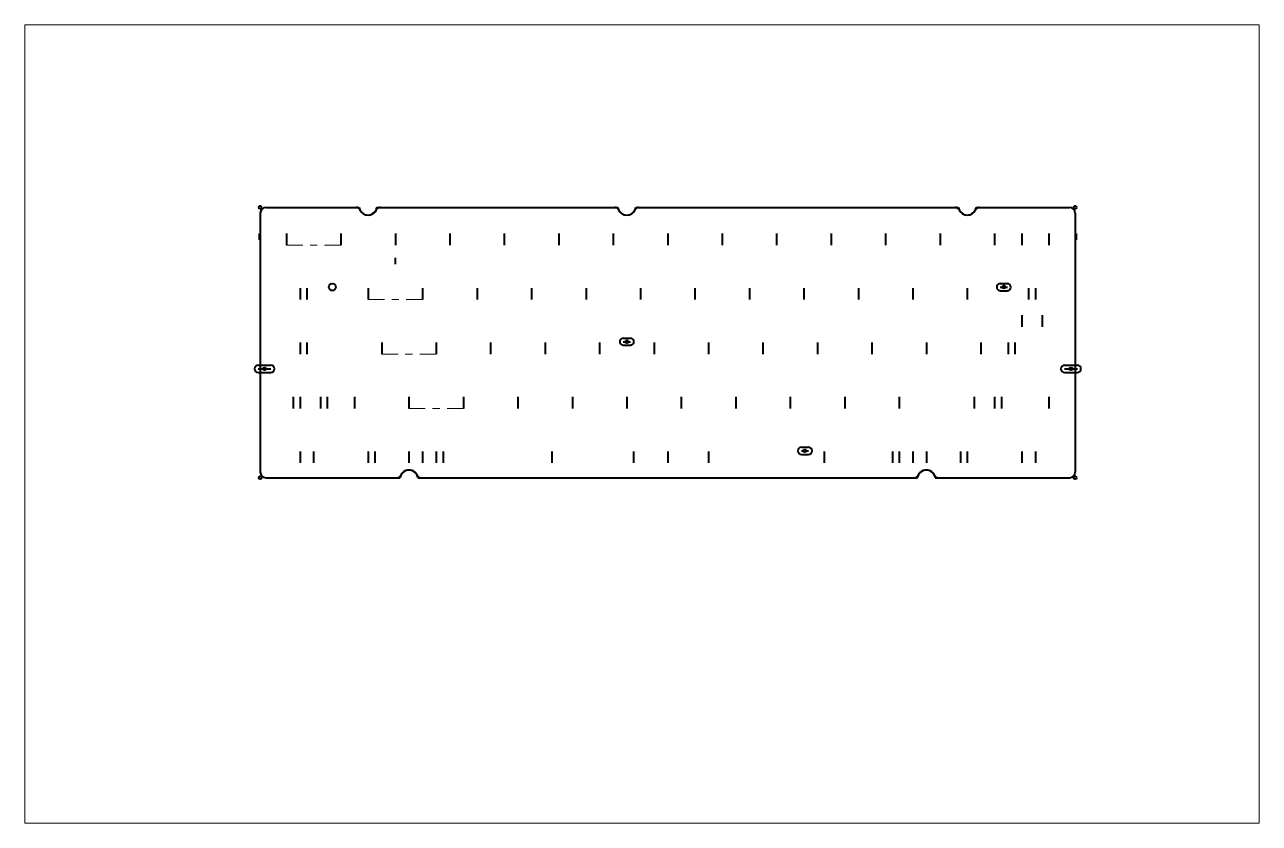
# Paper-space layout 'Sheet1' of a CAD drawing. Header units: inches. Extents: x 0 to 17, y 0 to 11.
# The model-space entities are those that its viewports show. They can reach past a viewport. Long polylines and large blocks are cut down to what shows.
import ezdxf

# ---------------------------------------------------------------- set-up
doc = ezdxf.new("R2010")
doc.units = ezdxf.units.IN
doc.header["$LTSCALE"] = 0.5
doc.header["$MEASUREMENT"] = 0
doc.linetypes.add('CENTER', pattern=[0.72, 0.45, -0.09, 0.09, -0.09])
for name, color, linetype, lineweight in [('ModelSketch_Construction', 7, 'CENTER', 13), ('ModelSketch_Point', 7, 'Continuous', 40), ('ModelSketch_Visible', 7, 'Continuous', 40), ('Visible', 7, 'Continuous', 40)]:
    doc.layers.add(name, color=color, linetype=linetype, lineweight=lineweight)

msp = doc.modelspace()

# ---------------------------------------------------------------- linework, layer by layer
at = {"layer": 'ModelSketch_Construction'}
for p, q in [((6.198, 7.964), (6.948, 7.964)), ((7.323, 7.214), (8.073, 7.214)), ((7.51, 6.464), (8.26, 6.464)), ((7.885, 5.714), (8.635, 5.714))]:
    msp.add_line(p, q, dxfattribs=at)
at = {"layer": 'ModelSketch_Point'}
for centre in [(5.838, 8.484), (17.058, 8.484), (16.076, 7.386), (10.885, 6.634), (5.895, 6.26), (17.001, 6.26), (13.338, 5.13), (5.838, 4.76), (17.058, 4.76)]:
    msp.add_circle(centre, 0.0197, dxfattribs=at)
at = {"layer": 'ModelSketch_Visible'}
for p, q in [((5.838, 8.405), (5.838, 4.838)), ((5.917, 8.484), (7.2, 8.484)), ((7.446, 8.484), (10.763, 8.484)), ((11.008, 8.484), (15.45, 8.484)), ((15.696, 8.484), (16.98, 8.484)), ((17.058, 8.405), (17.058, 4.838)), ((5.823, 8.122), (5.823, 8.035)), ((6.198, 8.122), (6.198, 7.964)), ((6.948, 8.122), (6.948, 7.964)), ((7.698, 8.122), (7.698, 7.964)), ((8.448, 8.122), (8.448, 7.964)), ((9.198, 8.122), (9.198, 7.964)), ((9.948, 8.122), (9.948, 7.964)), ((10.698, 8.122), (10.698, 7.964)), ((11.448, 8.122), (11.448, 7.964)), ((12.198, 8.122), (12.198, 7.964)), ((12.948, 8.122), (12.948, 7.964)), ((13.698, 8.122), (13.698, 7.964)), ((14.448, 8.122), (14.448, 7.964)), ((15.198, 8.122), (15.198, 7.964)), ((15.948, 8.122), (15.948, 7.964)), ((16.323, 8.122), (16.323, 7.964)), ((16.698, 8.122), (16.698, 7.964)), ((17.073, 8.122), (17.073, 8.035)), ((7.694, 7.787), (7.694, 7.7)), ((6.385, 7.372), (6.385, 7.214)), ((6.479, 7.372), (6.479, 7.214)), ((7.323, 7.372), (7.323, 7.214)), ((8.073, 7.372), (8.073, 7.214)), ((8.823, 7.372), (8.823, 7.214)), ((9.573, 7.372), (9.573, 7.214)), ((10.323, 7.372), (10.323, 7.214)), ((11.073, 7.372), (11.073, 7.214)), ((11.823, 7.372), (11.823, 7.214)), ((12.573, 7.372), (12.573, 7.214)), ((13.323, 7.372), (13.323, 7.214)), ((14.073, 7.372), (14.073, 7.214)), ((14.823, 7.372), (14.823, 7.214)), ((15.573, 7.372), (15.573, 7.214)), ((16.027, 7.435), (16.125, 7.435)), ((16.027, 7.386), (16.125, 7.386)), ((16.027, 7.336), (16.125, 7.336)), ((16.417, 7.372), (16.417, 7.214)), ((16.51, 7.372), (16.51, 7.214)), ((16.323, 6.997), (16.323, 6.839)), ((16.604, 6.997), (16.604, 6.839)), ((10.836, 6.683), (10.934, 6.683)), ((10.836, 6.634), (10.934, 6.634)), ((6.385, 6.622), (6.385, 6.464)), ((6.479, 6.622), (6.479, 6.464)), ((7.51, 6.622), (7.51, 6.464)), ((8.26, 6.622), (8.26, 6.464)), ((9.01, 6.622), (9.01, 6.464)), ((9.76, 6.622), (9.76, 6.464)), ((10.51, 6.622), (10.51, 6.464)), ((10.836, 6.584), (10.934, 6.584)), ((11.26, 6.622), (11.26, 6.464)), ((12.01, 6.622), (12.01, 6.464)), ((12.76, 6.622), (12.76, 6.464)), ((13.51, 6.622), (13.51, 6.464)), ((14.26, 6.622), (14.26, 6.464)), ((15.01, 6.622), (15.01, 6.464)), ((15.76, 6.622), (15.76, 6.464)), ((16.135, 6.622), (16.135, 6.464)), ((16.229, 6.622), (16.229, 6.464)), ((5.807, 6.309), (5.984, 6.309)), ((16.912, 6.309), (17.089, 6.309)), ((5.807, 6.26), (5.984, 6.26)), ((5.807, 6.21), (5.984, 6.21)), ((16.912, 6.26), (17.089, 6.26)), ((16.912, 6.21), (17.089, 6.21)), ((6.292, 5.872), (6.292, 5.714)), ((6.385, 5.872), (6.385, 5.714)), ((6.667, 5.872), (6.667, 5.714)), ((6.76, 5.872), (6.76, 5.714)), ((7.135, 5.872), (7.135, 5.714)), ((7.885, 5.872), (7.885, 5.714)), ((8.635, 5.872), (8.635, 5.714)), ((9.385, 5.872), (9.385, 5.714)), ((10.135, 5.872), (10.135, 5.714)), ((10.885, 5.872), (10.885, 5.714)), ((11.635, 5.872), (11.635, 5.714)), ((12.385, 5.872), (12.385, 5.714)), ((13.135, 5.872), (13.135, 5.714)), ((13.885, 5.872), (13.885, 5.714)), ((14.635, 5.872), (14.635, 5.714)), ((15.667, 5.872), (15.667, 5.714)), ((15.948, 5.872), (15.948, 5.714)), ((16.042, 5.872), (16.042, 5.714)), ((16.698, 5.872), (16.698, 5.714)), ((6.385, 5.122), (6.385, 4.964)), ((6.385, 5.122), (6.385, 4.964)), ((6.573, 5.122), (6.573, 4.964)), ((7.323, 5.122), (7.323, 4.964)), ((7.417, 5.122), (7.417, 4.964)), ((7.885, 5.122), (7.885, 4.964)), ((8.073, 5.122), (8.073, 4.964)), ((8.26, 5.122), (8.26, 4.964)), ((8.354, 5.122), (8.354, 4.964)), ((9.854, 5.122), (9.854, 4.964)), ((10.979, 5.122), (10.979, 4.964)), ((11.448, 5.122), (11.448, 4.964)), ((12.01, 5.122), (12.01, 4.964)), ((13.288, 5.179), (13.387, 5.179)), ((13.288, 5.13), (13.387, 5.13)), ((13.604, 5.122), (13.604, 4.964)), ((14.542, 5.122), (14.542, 4.964)), ((14.635, 5.122), (14.635, 4.964)), ((14.823, 5.122), (14.823, 4.964)), ((15.01, 5.122), (15.01, 4.964)), ((15.479, 5.122), (15.479, 4.964)), ((15.573, 5.122), (15.573, 4.964)), ((16.323, 5.122), (16.323, 4.964)), ((16.51, 5.122), (16.51, 4.964)), ((16.51, 5.122), (16.51, 4.964)), ((13.288, 5.081), (13.387, 5.081)), ((5.917, 4.76), (7.763, 4.76)), ((8.008, 4.76), (14.888, 4.76)), ((15.133, 4.76), (16.98, 4.76))]:
    msp.add_line(p, q, dxfattribs=at)
msp.add_circle((6.83, 7.386), 0.0492, dxfattribs=at)
for centre, radius, start, end in [((5.917, 8.405), 0.0787, 90, 180), ((7.323, 8.502), 0.124, 188.2128, 351.7872), ((10.885, 8.502), 0.124, 188.2128, 351.7872), ((15.573, 8.502), 0.124, 188.2128, 351.7872), ((16.98, 8.405), 0.0787, 0, 90), ((16.027, 7.386), 0.0492, 90, 270), ((16.125, 7.386), 0.0492, 270, 90), ((10.836, 6.634), 0.0492, 90, 270), ((10.934, 6.634), 0.0492, 270, 90), ((5.807, 6.26), 0.0492, 90, 270), ((5.984, 6.26), 0.0492, 270, 90), ((16.912, 6.26), 0.0492, 90, 270), ((17.089, 6.26), 0.0492, 270, 90), ((13.288, 5.13), 0.0492, 90, 270), ((13.387, 5.13), 0.0492, 270, 90), ((5.917, 4.838), 0.0787, 180, 270), ((7.885, 4.742), 0.124, 8.1902, 171.8098), ((15.01, 4.742), 0.124, 8.1902, 171.8098), ((16.98, 4.838), 0.0787, 270, 0)]:
    msp.add_arc(centre, radius, start, end, dxfattribs=at)
at = {"layer": 'Visible'}
for p, q in [((5.838, 8.405), (5.838, 4.838)), ((5.917, 8.484), (7.157, 8.484)), ((7.489, 8.484), (10.719, 8.484)), ((11.052, 8.484), (15.407, 8.484)), ((15.739, 8.484), (16.98, 8.484)), ((17.058, 8.405), (17.058, 4.838)), ((5.917, 4.76), (7.719, 4.76)), ((8.052, 4.76), (14.844, 4.76)), ((15.177, 4.76), (16.98, 4.76))]:
    msp.add_line(p, q, dxfattribs=at)
for centre, radius, start, end in [((5.917, 8.405), 0.0787, 90, 180), ((7.157, 8.425), 0.0591, 24.7936, 90), ((7.323, 8.502), 0.124, 204.7936, 335.2064), ((7.489, 8.425), 0.0591, 90, 155.2064), ((10.719, 8.425), 0.0591, 24.7936, 90), ((10.885, 8.502), 0.124, 204.7936, 335.2064), ((11.052, 8.425), 0.0591, 90, 155.2064), ((15.407, 8.425), 0.0591, 24.7936, 90), ((15.573, 8.502), 0.124, 204.7936, 335.2064), ((15.739, 8.425), 0.0591, 90, 155.2064), ((16.98, 8.405), 0.0787, 0, 90), ((5.917, 4.838), 0.0787, 180, 270), ((7.719, 4.819), 0.0591, 270, 335.2231), ((7.885, 4.742), 0.124, 24.7769, 155.2231), ((8.052, 4.819), 0.0591, 204.7769, 270), ((14.844, 4.819), 0.0591, 270, 335.2231), ((15.01, 4.742), 0.124, 24.7769, 155.2231), ((15.177, 4.819), 0.0591, 204.7769, 270), ((16.98, 4.838), 0.0787, 270, 0)]:
    msp.add_arc(centre, radius, start, end, dxfattribs=at)

psp = doc.layouts.new('Sheet1')

# ---------------------------------------------------------------- viewports
at = {"layer": '0', "view_target_point": (11.094, 5.5)}
psp.add_viewport(center=(8.5, 5.5), size=(17, 11), view_center_point=(0, 0), view_height=11, dxfattribs=at)

doc.saveas('drawing.dxf')
